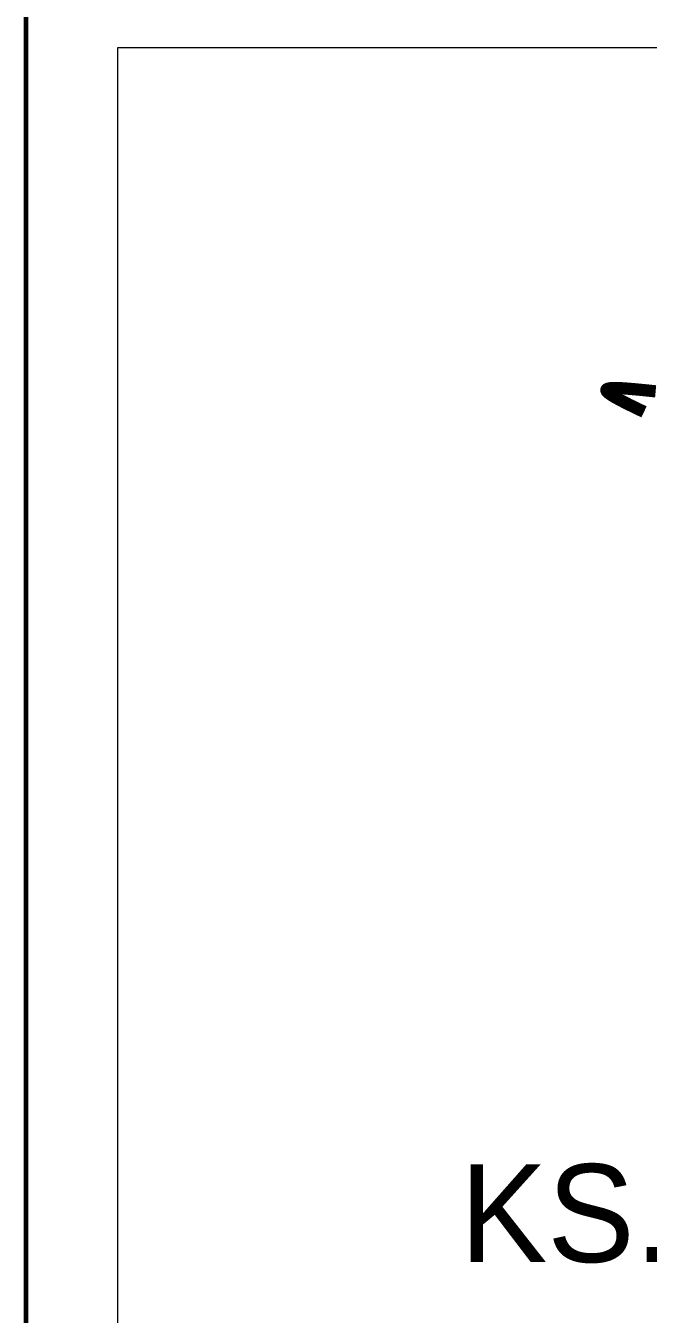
# Model space of a CAD drawing. Header units: millimetres. Extents: x 480521 to 6014615, y -961280 to 187869.
# Drawn here: x 728485 to 729096, y 83588 to 84852 of the extents above; entities that cross this region are included whole.
import ezdxf
from ezdxf.enums import TextEntityAlignment as Align

# ---------------------------------------------------------------- set-up
doc = ezdxf.new("R2010")
doc.units = ezdxf.units.MM
doc.header["$LTSCALE"] = 600
doc.header["$MEASUREMENT"] = 0
doc.layers.get('0').update_dxf_attribs({"lineweight": 0})
for name, color, linetype, lineweight in [('ISO', 153, 'Continuous', 13), ('Khungten_LCDI', 7, 'Continuous', 25), ('LC Net thay', 7, 'Continuous', 25), ('LC Text1', 3, 'Continuous', 20)]:
    doc.layers.add(name, color=color, linetype=linetype, lineweight=lineweight)
doc.styles.add('Khungten', font='VHAVAN.TTF', dxfattribs={"width": 0.9, "height": 5000})
doc.styles.add('LC 1', font='VHAVANB.TTF')
doc.styles.add('Title', font='VHBLACK.TTF')
doc.styles.add('VNAVANTH', font='VHAVANB.TTF', dxfattribs={"width": 0.6})

# ---------------------------------------------------------------- blocks, each defined once
blk = doc.blocks.new('mr thuan')
at = {"layer": 'ISO', "ltscale": 2, "const_width": 40}
blk.add_lwpolyline([(-95.3, -61.8), (-103.9, -57.7), (-112.4, -53.6), (-120.8, -49.6), (-125, -47.5), (-129.2, -45.5), (-133.3, -43.5), (-137.4, -41.5), (-141.4, -39.6), (-145.4, -37.6), (-149.3, -35.6), (-153.1, -33.7), (-156.9, -31.8), (-160.7, -29.9), (-164.3, -28), (-167.9, -26.2), (-171.4, -24.4), (-174.8, -22.6), (-178.1, -20.8), (-179.7, -19.9), (-181.3, -19), (-182.9, -18.2), (-184.5, -17.3), (-186, -16.5), (-187.5, -15.6), (-188.9, -14.8), (-190.4, -14), (-191.8, -13.1), (-193.1, -12.3), (-194.5, -11.5), (-195.8, -10.7), (-197.1, -10), (-198.4, -9.2), (-199.6, -8.4), (-200.8, -7.7), (-201.9, -6.9), (-203, -6.2), (-204.1, -5.5), (-205.2, -4.7), (-206.2, -4), (-207.2, -3.3), (-208.1, -2.6), (-209, -2), (-209.9, -1.3), (-210.7, -0.7), (-211.5, 0), (-212.3, 0.6), (-213, 1.2), (-213.6, 1.8), (-214.3, 2.4), (-214.9, 3), (-215.4, 3.6), (-215.9, 4.2), (-216.4, 4.7), (-216.8, 5.2), (-217.1, 5.8), (-217.5, 6.3), (-217.7, 6.8), (-218, 7.3), (-218.2, 7.7), (-218.3, 8.2), (-218.4, 8.6), (-218.4, 9), (-218.4, 9.5), (-218.4, 9.7), (-218.2, 10.2), (-218.1, 10.6), (-217.9, 11), (-217.6, 11.3), (-217.3, 11.7), (-216.9, 12), (-216.5, 12.3), (-216.1, 12.6), (-215.6, 12.8), (-215, 13.1), (-214.5, 13.4), (-213.8, 13.6), (-213.2, 13.8), (-212.4, 14), (-211.7, 14.2), (-210.9, 14.4), (-210.1, 14.6), (-209.2, 14.8), (-208.3, 14.9), (-207.3, 15.1), (-206.3, 15.2), (-205.3, 15.4), (-204.2, 15.5), (-203.1, 15.6), (-201.9, 15.7), (-200.8, 15.7), (-199.5, 15.8), (-198.3, 15.9), (-197, 15.9), (-195.7, 16), (-194.3, 16), (-193, 16), (-191.5, 16), (-190.1, 16.1), (-188.6, 16.1), (-187.1, 16), (-185.6, 16), (-184, 16), (-182.4, 16), (-180.8, 15.9), (-179.1, 15.9), (-177.5, 15.8), (-175.8, 15.7), (-174, 15.7), (-170.5, 15.5), (-166.9, 15.3), (-163.2, 15.1), (-159.4, 14.8), (-155.5, 14.6), (-151.6, 14.3), (-147.6, 14), (-143.5, 13.6), (-139.3, 13.3), (-135.1, 12.9), (-130.9, 12.6), (-126.6, 12.2), (-122.2, 11.8), (-117.8, 11.3), (-113.4, 10.9), (-109, 10.5), (-100, 9.6), (-81.9, 7.8), (-72.9, 6.8), (-63.9, 5.9), (-57.3, 5.3)], dxfattribs=at)
blk = doc.blocks.new('lcdi fix')
at = {"layer": 'Khungten_LCDI', "color": 5, "lineweight": 60}
blk.add_line((36600, 14650), (36600, -14650), dxfattribs=at)
at = {"layer": 'Khungten_LCDI', "color": 9, "lineweight": 15}
blk.add_lwpolyline([(36750, -5485), (40450, -5485), (40450, -3372.2), (36750, -3372.2)], close=True, dxfattribs=at)
at = {"xscale": 0.5, "yscale": 0.5, "zscale": 0.5}
blk.add_blockref('mr thuan', (37658.9, -3936.3), dxfattribs=at)
at = {"color": 7, "style": 'VNAVANTH'}
blk.add_text('ks. hoµng v¨n thuËn', height=160, dxfattribs=at).set_placement((38552.7, -5357.2), align=Align.CENTER)
at = {"color": 7, "style": 'Khungten', "width": 0.8}
for tag, p in [('REVISION', (39498.8, -10746.3)), ('NGAYHT', (39546.1, -11609.4))]:
    blk.add_attdef(tag, text='', height=200, dxfattribs=at).set_placement(p, align=Align.CENTER)
at = {"layer": 'LC Text1', "color": 3, "style": 'LC 1', "width": 1.834006}
for tag, p, p2 in [('TENBANVE1', (36912.7, -8885.8), (40339.1, -8885.8)), ('TENBANVE2', (36912.7, -9562.5), (40339.1, -9562.5))]:
    blk.add_attdef(tag, text='', height=250, dxfattribs=at).set_placement(p, p2, align=Align.FIT)
at = {"layer": 'LC Text1', "style": 'Title', "width": 0.7}
blk.add_attdef('SOBANVE', text='', height=250, dxfattribs=at).set_placement((39562, -13896.2), align=Align.CENTER)

msp = doc.modelspace()

# ---------------------------------------------------------------- block references
at = {"layer": 'LC Net thay', "xscale": 0.6000000155618168, "yscale": 0.6000000155618168, "zscale": 0.6000000155618168}
msp.add_blockref('lcdi fix', (706524.637, 86853.59), dxfattribs=at)

doc.saveas('drawing.dxf')
